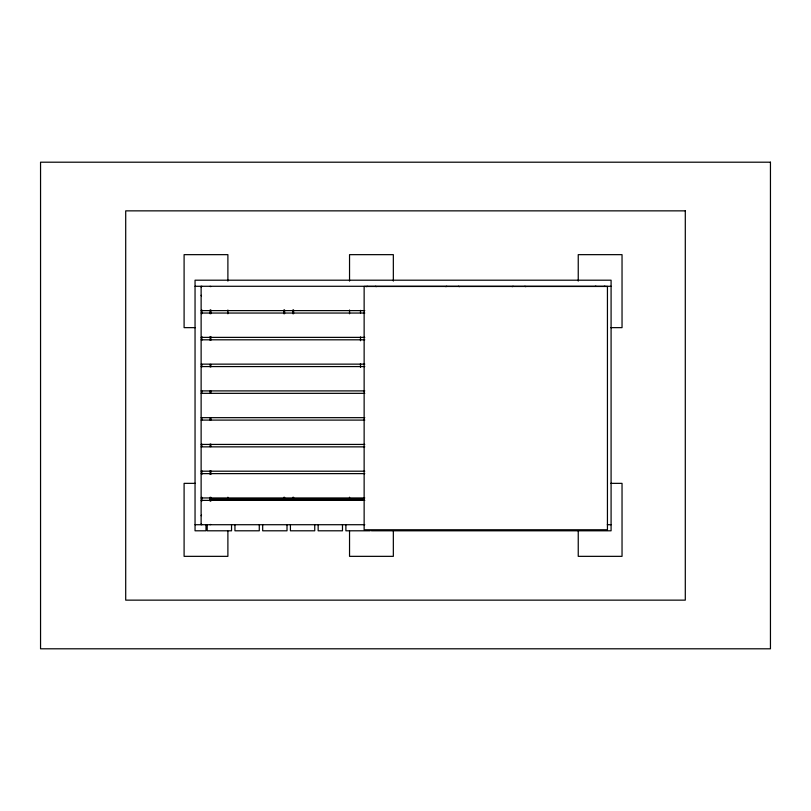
<?xml version="1.0" encoding="UTF-8"?>
<svg xmlns="http://www.w3.org/2000/svg" width="811" height="811" viewBox="0 0 811 811"><rect width="100%" height="100%" fill="white"/><g stroke="black" fill="none" stroke-linecap="round" stroke-linejoin="round"><path stroke-width="1.22" d="M201.128 287.013L201.858 286.283M201.128 515.715L201.523 515.066M210.718 524.413L210.13 524.717M366.653 286.678L367.302 286.283M445.827 286.678L446.739 286.283M512.217 286.678L513.14 286.283M596.004 286.283L595.274 286.293M195.046 286.283L611.088 286.283M201.128 310.613L364.778 310.613M201.128 313.046L364.778 313.046M195.36 327.644L184.097 327.644L184.097 254.654L227.891 254.654L227.891 281.082M610.774 327.644L622.037 327.644L622.037 254.654L578.243 254.654L578.243 281.082M201.128 337.376L364.778 337.376M201.128 339.809L364.778 339.809M201.128 364.139L364.778 364.139M201.128 366.572L364.778 366.572M201.128 390.902L364.778 390.902M201.128 393.335L364.778 393.335M201.128 417.665L364.778 417.665M201.128 420.098L364.778 420.098M201.128 444.428L364.778 444.428M201.128 446.861L364.778 446.861M201.128 471.191L364.778 471.191M201.128 473.624L364.778 473.624M195.36 483.356L184.097 483.356L184.097 556.346L227.891 556.346L227.891 531.175M610.774 483.356L622.037 483.356L622.037 556.346L578.243 556.346L578.243 531.175M201.128 497.954L364.778 497.954M209.988 499.17L364.453 499.17M201.128 500.387L364.778 500.387M195.046 524.717L364.778 524.717M607.307 524.717L611.088 524.717M370.221 530.799L345.891 530.799L345.891 524.717M371.438 530.799L611.088 530.799L611.088 280.2L195.046 280.2L195.046 530.799L205.994 530.799L205.994 524.717M524.839 286.283L525.751 286.678M458.438 286.283L459.361 286.678M604.276 286.283L605.006 286.293M375.574 286.283L376.223 286.678M210.13 286.283L210.779 286.678M201.858 524.717L201.128 523.987M201.432 295.873L201.128 295.285M393.335 281.082L393.335 254.654L349.541 254.654L349.541 281.082M393.335 531.175L393.335 556.346L349.541 556.346L349.541 531.175M360.49 310.349L360.49 312.884M360.49 336.94L360.49 340.742M360.49 363.541L360.49 367.342M349.541 310.025L349.541 313.796M349.541 497.204L349.541 499.718M342.485 524.717L342.485 530.799L318.155 530.799L318.155 524.717M314.749 524.717L314.749 530.799L290.419 530.799L290.419 524.717M293.582 309.934L293.582 313.735M293.582 497.265L293.582 499.799M292.852 309.934L292.852 313.735M292.852 497.265L292.852 499.799M287.013 524.717L287.013 530.799L262.683 530.799L262.683 524.717M284.58 309.934L284.58 313.735M284.58 497.265L284.58 499.799M283.85 309.934L283.85 313.735M283.85 497.265L283.85 499.799M259.277 524.717L259.277 530.799L234.947 530.799L234.947 524.717M231.54 524.717L231.54 530.799L207.21 530.799L207.21 524.717M227.891 310.025L227.891 313.796M227.891 497.204L227.891 499.718M210.86 309.934L210.86 313.735M210.86 336.514L210.86 340.316M210.86 364.362L210.86 366.896M210.86 390.943L210.86 393.477M210.86 417.523L210.86 420.057M210.86 444.104L210.86 446.638M210.86 470.684L210.86 474.486M210.86 497.265L210.86 501.066M210.13 309.934L210.13 313.735M210.13 336.514L210.13 340.316M210.13 364.362L210.13 366.896M210.13 390.943L210.13 393.477M210.13 417.523L210.13 420.057M210.13 444.104L210.13 446.638M210.13 470.684L210.13 474.486M210.13 497.265L210.13 501.066M201.858 309.934L201.858 313.735M201.858 336.514L201.858 340.316M201.858 364.362L201.858 366.896M201.858 390.943L201.858 393.477M201.858 417.523L201.858 420.057M201.858 444.104L201.858 446.638M201.858 470.684L201.858 474.486M201.858 497.265L201.858 501.066M201.128 286.283L201.128 524.717M770.45 162.2L40.55 162.2L40.55 648.8L770.45 648.8L770.45 162.2M685.295 210.86L125.705 210.86L125.705 600.14L685.295 600.14L685.295 210.86M607.439 286.465L364.139 286.465L364.139 529.765L607.439 529.765L607.439 286.465"/></g></svg>
